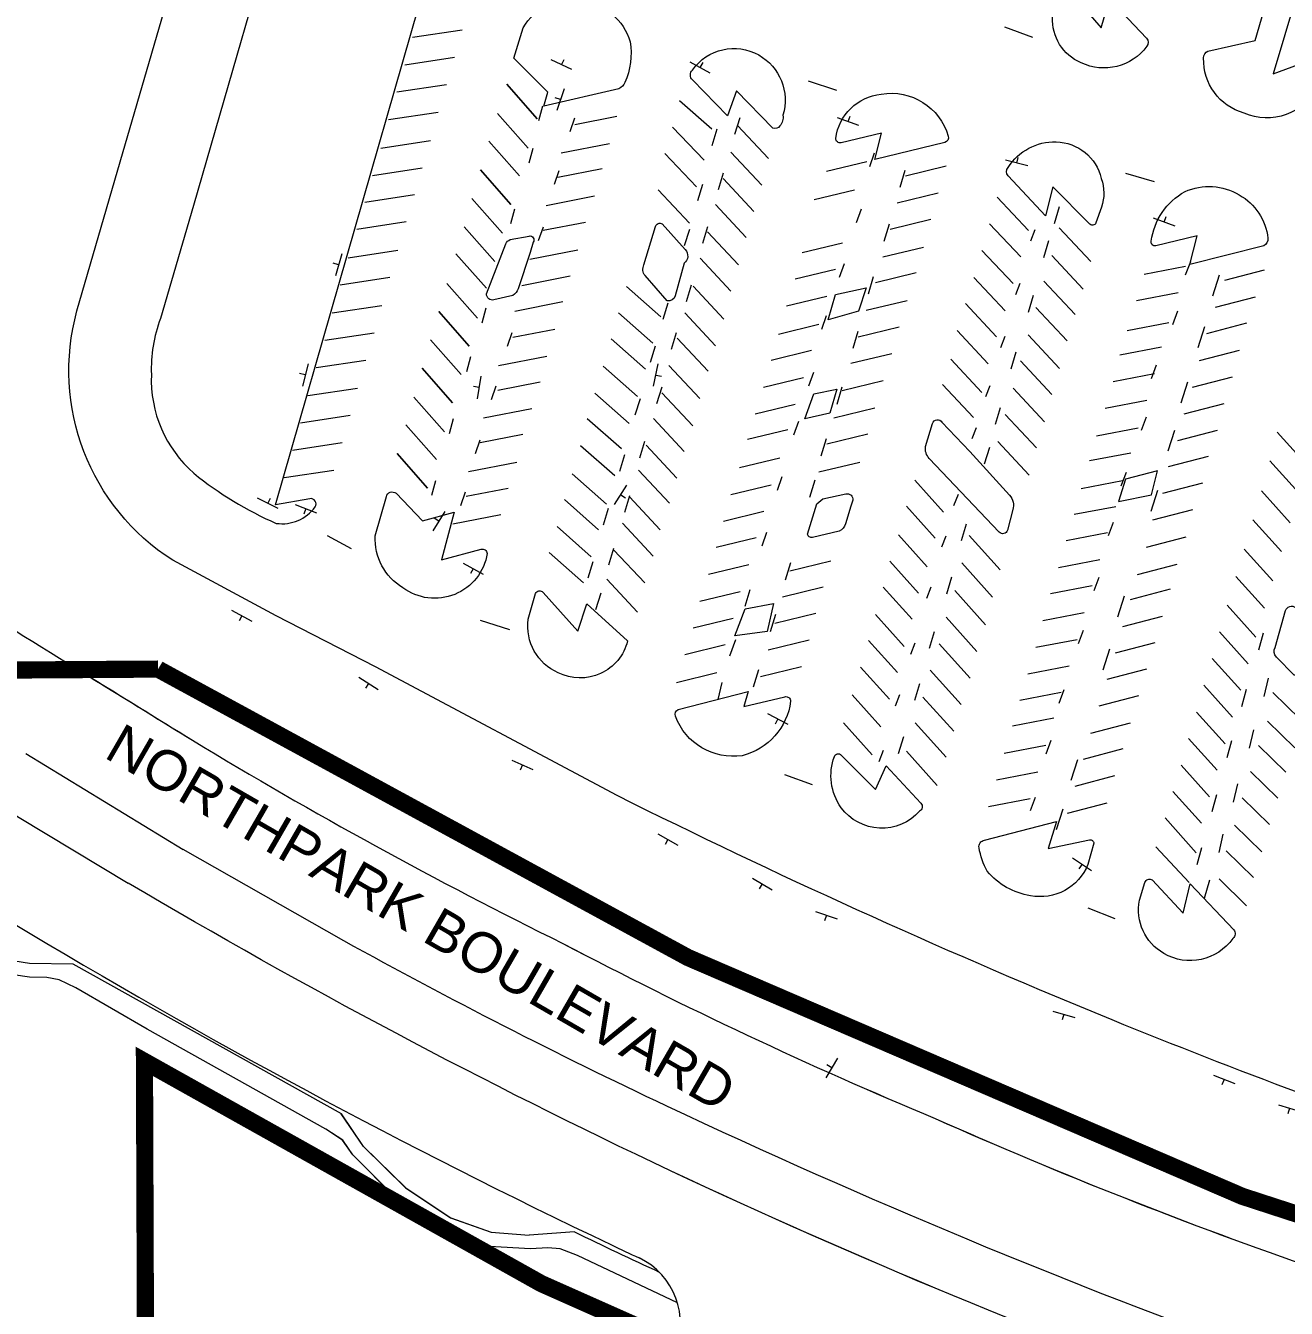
# Model space of a CAD drawing. Header units: feet. Extents: x 6763715 to 6770513, y 1886699 to 1891873.
# Drawn here: x 6765488.8 to 6765929, y 1887739.9 to 1888187.9 of the extents above; entities that cross this region are included whole.
import ezdxf

# ---------------------------------------------------------------- set-up
doc = ezdxf.new("R2010")
doc.units = ezdxf.units.FT
doc.header["$LTSCALE"] = 48
doc.header["$MEASUREMENT"] = 0
doc.linetypes.add('PHANTOM2', pattern=[1.25, 0.625, -0.125, 0.125, -0.125, 0.125, -0.125])
doc.layers.get('0').update_dxf_attribs({"lineweight": 0})
for name, color, linetype, lineweight in [('C-PKNG-STRP', 3, 'Continuous', 0), ('C-PROP', 7, 'PHANTOM2', 0), ('C-ROAD', 5, 'Continuous', 0), ('L-SITE-WALK', 6, 'Continuous', 0)]:
    doc.layers.add(name, color=color, linetype=linetype, lineweight=lineweight)
doc.layers.add('C-ROAD-IDEN', color=7, linetype='Continuous')
doc.styles.get("Standard").update_dxf_attribs({"font": 'arial.ttf'})

# ---------------------------------------------------------------- blocks, each defined once
blk = doc.blocks.new('Campus_Base_Map_NEW$0$S1')
for points in [[(-0.0833, 0), (0.0833, 0)], [(0, 0), (0, -0.0417)]]:
    blk.add_lwpolyline(points)

msp = doc.modelspace()

# ---------------------------------------------------------------- linework, layer by layer
at = {"layer": 'C-PKNG-STRP'}
for points in [[(6765623.85, 1888183.87), (6765641.18, 1888186.49)], [(6765830.6, 1888187.51), (6765840.38, 1888183.9)], [(6765621.16, 1888174.3), (6765638.49, 1888176.92)], [(6765618.46, 1888164.82), (6765635.79, 1888167.44)], [(6765667.44, 1888155.45), (6765656.76, 1888167.54), (6765667.44, 1888155.45), (6765667.44, 1888155.45)], [(6765772.11, 1888165.25), (6765762.17, 1888168.5)], [(6765728.46, 1888151.76), (6765717.13, 1888161.71)], [(6765615.55, 1888155.15), (6765632.89, 1888157.77)], [(6765664.29, 1888145.16), (6765653.61, 1888157.25), (6765664.29, 1888145.16), (6765664.29, 1888145.16)], [(6765667.95, 1888154.76), (6765669.35, 1888159.92)], [(6765678.93, 1888150.93), (6765680.6, 1888155.71)], [(6765680.58, 1888153.45), (6765695.29, 1888156.33)], [(6765725.68, 1888140.91), (6765714.64, 1888152.54)], [(6765736.49, 1888150.07), (6765738.27, 1888155.87)], [(6765737.4, 1888153.01), (6765748.17, 1888141.51)], [(6765728.49, 1888146.13), (6765730.26, 1888151.92)], [(6765612.79, 1888145.18), (6765630.12, 1888147.8)], [(6765661.2, 1888135.49), (6765650.53, 1888147.57), (6765661.2, 1888135.49), (6765661.2, 1888135.49)], [(6765664.56, 1888140.01), (6765665.96, 1888145.18)], [(6765675.85, 1888143.46), (6765692.69, 1888146.76)], [(6765735.09, 1888143.77), (6765745.86, 1888132.26)], [(6765783.56, 1888138.7), (6765785.24, 1888143.48)], [(6765723.07, 1888131.66), (6765712.03, 1888143.28)], [(6765782.53, 1888140.43), (6765768.47, 1888137.01)], [(6765796.01, 1888135.54), (6765810.29, 1888139.01)], [(6765609.92, 1888135.6), (6765627.25, 1888138.23)], [(6765658.26, 1888125.51), (6765647.59, 1888137.6), (6765658.26, 1888125.51), (6765658.26, 1888125.51)], [(6765673.47, 1888132.54), (6765675.15, 1888137.32)], [(6765674.65, 1888135.05), (6765690.14, 1888138.08)], [(6765730.77, 1888130.7), (6765732.54, 1888136.49)], [(6765732.35, 1888134.5), (6765743.12, 1888123)], [(6765794.18, 1888131.51), (6765795.98, 1888137.52)], [(6765882.97, 1888133.41), (6765873.04, 1888136.31)], [(6765720.66, 1888118.97), (6765709.62, 1888130.59)], [(6765723.55, 1888126.83), (6765725.32, 1888132.62)], [(6765778.18, 1888130.49), (6765764.12, 1888127.07)], [(6765607.22, 1888126.34), (6765624.55, 1888128.96)], [(6765655.28, 1888115.45), (6765644.61, 1888127.53), (6765655.28, 1888115.45), (6765655.28, 1888115.45)], [(6765670.57, 1888125.17), (6765687.41, 1888128.47)], [(6765793.14, 1888126.05), (6765807.42, 1888129.52)], [(6765839, 1888116.4), (6765828.09, 1888127.98)], [(6765658.24, 1888118.81), (6765659.64, 1888123.98)], [(6765729.68, 1888125.42), (6765740.45, 1888113.92)], [(6765778.99, 1888119.15), (6765780.66, 1888123.92)], [(6765848.03, 1888118.88), (6765849.8, 1888124.76)], [(6765604.39, 1888116.86), (6765621.72, 1888119.48)], [(6765652.6, 1888105.61), (6765641.92, 1888117.7), (6765652.6, 1888105.61), (6765652.6, 1888105.61)], [(6765667.93, 1888112.87), (6765669.61, 1888117.64)], [(6765669.51, 1888116.47), (6765684.26, 1888119.36)], [(6765718.92, 1888111.11), (6765720.69, 1888116.9)], [(6765725.23, 1888112), (6765727.01, 1888117.79)], [(6765788.65, 1888112.72), (6765790.46, 1888118.73)], [(6765790.65, 1888116.89), (6765804.93, 1888120.36)], [(6765836.34, 1888107.18), (6765825.43, 1888118.77)], [(6765839.84, 1888112.77), (6765841.37, 1888116.7)], [(6765849.76, 1888117.27), (6765860.72, 1888105.56)], [(6765726.9, 1888115.93), (6765737.67, 1888104.43)], [(6765844.37, 1888106.99), (6765846.13, 1888112.87)], [(6765601.45, 1888106.88), (6765618.78, 1888109.5)], [(6765649.72, 1888096.21), (6765639.05, 1888108.3), (6765649.72, 1888096.21), (6765649.72, 1888096.21)], [(6765664.82, 1888106.37), (6765681.66, 1888109.66)], [(6765774.05, 1888112.01), (6765759.98, 1888108.59)], [(6765788.1, 1888107.15), (6765802.38, 1888110.62)], [(6765833.64, 1888097.83), (6765822.73, 1888109.42)], [(6765847.12, 1888107.66), (6765858.07, 1888095.94)], [(6765724.33, 1888106.68), (6765735.1, 1888095.17)], [(6765773.02, 1888100.12), (6765774.7, 1888104.9)], [(6765893.87, 1888103.85), (6765879.38, 1888101.08)], [(6765893.88, 1888100.9), (6765895.65, 1888105.59)], [(6765598.66, 1888097.44), (6765616, 1888100.06)], [(6765662.07, 1888097.23), (6765678.91, 1888100.53)], [(6765771.61, 1888102.76), (6765757.55, 1888099.34)], [(6765783.11, 1888094.28), (6765784.91, 1888100.29)], [(6765785.52, 1888098.24), (6765799.8, 1888101.71)], [(6765830.81, 1888088.39), (6765819.9, 1888099.98)], [(6765844.31, 1888098.75), (6765855.27, 1888087.03)], [(6765903.36, 1888093.58), (6765905.69, 1888100.85)], [(6765907.52, 1888099.06), (6765921.44, 1888102.7)], [(6765646.53, 1888085.83), (6765635.86, 1888097.92), (6765646.53, 1888085.83), (6765646.53, 1888085.83)], [(6765710.62, 1888086.27), (6765698.65, 1888096.85)], [(6765719.54, 1888091.61), (6765721.31, 1888097.4)], [(6765721.86, 1888096.94), (6765732.63, 1888085.44)], [(6765834.61, 1888094.08), (6765836.14, 1888098.01)], [(6765891.25, 1888094.59), (6765876.77, 1888091.82)], [(6765595.85, 1888087.6), (6765613.18, 1888090.22)], [(6765659.57, 1888088.24), (6765676.41, 1888091.54)], [(6765711.4, 1888085.37), (6765713.17, 1888091.16)], [(6765768.6, 1888093.35), (6765754.54, 1888089.93)], [(6765782.35, 1888088.52), (6765796.63, 1888091.99)], [(6765827.88, 1888079.25), (6765816.98, 1888090.84)], [(6765838.98, 1888087.89), (6765840.75, 1888093.77)], [(6765904.3, 1888089.61), (6765918.22, 1888093.24)], [(6765643.72, 1888076.04), (6765633.04, 1888088.12), (6765643.72, 1888076.04), (6765643.72, 1888076.04)], [(6765648.18, 1888084.17), (6765649.58, 1888089.33)], [(6765707.82, 1888077.09), (6765695.85, 1888087.67)], [(6765718.94, 1888087.58), (6765729.71, 1888076.08)], [(6765766.77, 1888081.88), (6765768.45, 1888086.65)], [(6765841.61, 1888089.53), (6765852.56, 1888077.81)], [(6765889.36, 1888083.6), (6765891.13, 1888088.29)], [(6765593.2, 1888078.08), (6765610.53, 1888080.7)], [(6765657.02, 1888075.99), (6765658.7, 1888080.77)], [(6765658.92, 1888079.09), (6765673.63, 1888081.97)], [(6765714.33, 1888074.99), (6765716.1, 1888080.78)], [(6765765.79, 1888083.51), (6765751.72, 1888080.1)], [(6765777.72, 1888075.27), (6765779.52, 1888081.28)], [(6765779.55, 1888079.3), (6765793.83, 1888082.77)], [(6765824.96, 1888069.85), (6765814.06, 1888081.44)], [(6765887.97, 1888084.12), (6765873.49, 1888081.35)], [(6765898.29, 1888075.55), (6765900.62, 1888082.82)], [(6765901.28, 1888080.46), (6765915.2, 1888084.1)], [(6765640.82, 1888066.06), (6765630.14, 1888078.15), (6765640.82, 1888066.06), (6765640.82, 1888066.06)], [(6765705.2, 1888067.92), (6765693.23, 1888078.5)], [(6765716.31, 1888078.76), (6765727.08, 1888067.26)], [(6765829.3, 1888075.51), (6765830.83, 1888079.45)], [(6765838.87, 1888079.96), (6765849.83, 1888068.24)], [(6765642.85, 1888067.19), (6765644.25, 1888072.36)], [(6765653.92, 1888069.23), (6765670.76, 1888072.53)], [(6765706.97, 1888070.36), (6765708.74, 1888076.15)], [(6765763.25, 1888074.43), (6765749.19, 1888071.02)], [(6765776.94, 1888070), (6765791.22, 1888073.47)], [(6765832.96, 1888068.11), (6765834.73, 1888073.99)], [(6765885.42, 1888075.66), (6765870.94, 1888072.89)], [(6765898.76, 1888070.99), (6765912.68, 1888074.62)], [(6765590.2, 1888068.5), (6765607.53, 1888071.12)], [(6765637.87, 1888056.26), (6765627.2, 1888068.35), (6765637.87, 1888056.26), (6765637.87, 1888056.26)], [(6765702.42, 1888058.43), (6765690.45, 1888069.01)], [(6765713.44, 1888069.23), (6765724.21, 1888057.73)], [(6765822.73, 1888059.81), (6765811.82, 1888071.4)], [(6765836.21, 1888070.83), (6765847.16, 1888059.11)], [(6765881.98, 1888064.74), (6765883.75, 1888069.43)], [(6765653.62, 1888060.68), (6765668.44, 1888063.59)], [(6765760.47, 1888064.99), (6765746.41, 1888061.57)], [(6765762.33, 1888062.15), (6765764.01, 1888066.93)], [(6765773.94, 1888060.5), (6765788.22, 1888063.98)], [(6765883.02, 1888066.36), (6765868.54, 1888063.59)], [(6765892.34, 1888056.26), (6765894.67, 1888063.53)], [(6765896.32, 1888061.69), (6765910.24, 1888065.33)], [(6765587.34, 1888058.74), (6765604.67, 1888061.37)], [(6765651.44, 1888057.42), (6765653.12, 1888062.19)], [(6765699.5, 1888048.99), (6765687.53, 1888059.57)], [(6765709.25, 1888055.99), (6765711.02, 1888061.79)], [(6765710.97, 1888059.71), (6765721.74, 1888048.21)], [(6765819.83, 1888051.03), (6765808.93, 1888062.61)], [(6765824.1, 1888058.36), (6765825.64, 1888062.3)], [(6765833.6, 1888061.31), (6765844.56, 1888049.59)], [(6765635.02, 1888046.12), (6765624.35, 1888058.2), (6765635.02, 1888046.12), (6765635.02, 1888046.12)], [(6765648.72, 1888050.98), (6765665.57, 1888054.27)], [(6765701.69, 1888051.98), (6765703.46, 1888057.77)], [(6765757.55, 1888055.64), (6765743.49, 1888052.22)], [(6765771.02, 1888051.01), (6765785.3, 1888054.49)], [(6765827.45, 1888048.75), (6765829.22, 1888054.63)], [(6765880.28, 1888057.06), (6765865.8, 1888054.28)], [(6765893.4, 1888052.34), (6765907.32, 1888055.97)], [(6765584.73, 1888049.22), (6765602.06, 1888051.84)], [(6765636.76, 1888045.52), (6765638.16, 1888050.68)], [(6765696.88, 1888040.08), (6765684.91, 1888050.66)], [(6765708.03, 1888050.71), (6765718.8, 1888039.2)], [(6765830.81, 1888052.17), (6765841.76, 1888040.46)], [(6765878.45, 1888046.68), (6765880.22, 1888051.37)], [(6765632.25, 1888036.41), (6765621.57, 1888048.5), (6765632.25, 1888036.41), (6765632.25, 1888036.41)], [(6765647.52, 1888042.29), (6765662.46, 1888045.22)], [(6765754.96, 1888046.77), (6765740.9, 1888043.36)], [(6765768.58, 1888041.85), (6765782.86, 1888045.32)], [(6765819.35, 1888043.7), (6765820.88, 1888047.63)], [(6765877.28, 1888047.39), (6765862.8, 1888044.61)], [(6765887.75, 1888039.44), (6765890.08, 1888046.71)], [(6765891.1, 1888043.04), (6765905.02, 1888046.68)], [(6765935.8, 1888034.84), (6765925.8, 1888045.94)], [(6765581.95, 1888039.69), (6765599.28, 1888042.31)], [(6765645.83, 1888038.53), (6765647.51, 1888043.31)], [(6765694.53, 1888030.66), (6765682.56, 1888041.24)], [(6765703.29, 1888037.05), (6765705.06, 1888042.85)], [(6765705.42, 1888041.41), (6765716.19, 1888029.9)], [(6765766.62, 1888037.68), (6765768.42, 1888043.7)], [(6765823.68, 1888034.87), (6765825.45, 1888040.75)], [(6765828.29, 1888042.7), (6765839.24, 1888030.98)], [(6765629.17, 1888026.43), (6765618.5, 1888038.52), (6765629.17, 1888026.43), (6765629.17, 1888026.43)], [(6765696.23, 1888032.35), (6765698, 1888038.14)], [(6765752.19, 1888036.89), (6765738.13, 1888033.47)], [(6765874.74, 1888038.66), (6765860.25, 1888035.89)], [(6765887.95, 1888033.99), (6765901.87, 1888037.62)], [(6765933.3, 1888024.84), (6765923.3, 1888035.93)], [(6765579.04, 1888030.12), (6765596.37, 1888032.74)], [(6765643.41, 1888032.23), (6765660.26, 1888035.53)], [(6765691.58, 1888020.86), (6765679.61, 1888031.44)], [(6765702.83, 1888032.63), (6765713.6, 1888021.13)], [(6765765.76, 1888032.06), (6765780.04, 1888035.53)], [(6765871.41, 1888027.26), (6765873.17, 1888031.95)], [(6765630.59, 1888023.97), (6765631.98, 1888029.13)], [(6765749.1, 1888027.44), (6765735.04, 1888024.02)], [(6765751.32, 1888025.67), (6765753, 1888030.45)], [(6765762.69, 1888023.27), (6765764.5, 1888029.28)], [(6765809.36, 1888018.05), (6765799.3, 1888029.22)], [(6765871.87, 1888029), (6765857.39, 1888026.22)], [(6765885.91, 1888024.62), (6765899.83, 1888028.25)], [(6765640.72, 1888020.29), (6765642.4, 1888025.06)], [(6765642.58, 1888023.56), (6765657.28, 1888026.44)], [(6765697.99, 1888018.01), (6765699.76, 1888023.8)], [(6765699.6, 1888023.35), (6765710.37, 1888011.85)], [(6765812.98, 1888020.34), (6765814.51, 1888024.27)], [(6765881.82, 1888018.39), (6765884.15, 1888025.65)], [(6765930.38, 1888014.34), (6765920.37, 1888025.43)], [(6765688.87, 1888011.86), (6765676.9, 1888022.44)], [(6765690.61, 1888013.64), (6765692.38, 1888019.43)], [(6765746.57, 1888018.23), (6765732.51, 1888014.81)], [(6765806.43, 1888008.91), (6765796.38, 1888020.08)], [(6765869.47, 1888019.92), (6765854.99, 1888017.15)], [(6765882.46, 1888015.28), (6765896.38, 1888018.92)], [(6765637.91, 1888013.93), (6765654.75, 1888017.23)], [(6765697.16, 1888014.14), (6765707.93, 1888002.64)], [(6765815.62, 1888008.1), (6765817.39, 1888013.98)], [(6765866.97, 1888009.83), (6765868.74, 1888014.52)], [(6765927.35, 1888004.27), (6765917.35, 1888015.36)], [(6765594.05, 1888009.87), (6765602.5, 1888005.33)], [(6765686.31, 1888002.38), (6765674.34, 1888012.96)], [(6765743.95, 1888009.1), (6765729.89, 1888005.68)], [(6765746, 1888006.23), (6765747.67, 1888011)], [(6765803.62, 1887998.94), (6765793.57, 1888010.11)], [(6765808.74, 1888005.86), (6765810.27, 1888009.8)], [(6765818.33, 1888009.87), (6765829.12, 1887997.88)], [(6765866.59, 1888010.79), (6765852.1, 1888008.01)], [(6765880.16, 1888005.82), (6765894.08, 1888009.45)], [(6765692.44, 1887999.65), (6765694.21, 1888005.45)], [(6765694.19, 1888004.78), (6765704.97, 1887993.28)], [(6765924.33, 1887994.03), (6765914.33, 1888005.12)], [(6765683.55, 1887993.38), (6765671.58, 1888003.96)], [(6765685.17, 1887995.03), (6765686.94, 1888000.82)], [(6765754.18, 1887994.36), (6765755.99, 1888000.38)], [(6765755.7, 1887997.5), (6765769.98, 1888000.97)], [(6765800.61, 1887989.71), (6765790.55, 1888000.88)], [(6765815.69, 1888000.3), (6765826.47, 1887988.31)], [(6765863.93, 1888001.39), (6765849.45, 1887998.62)], [(6765741.34, 1887999.67), (6765727.28, 1887996.25)], [(6765877.03, 1887996.23), (6765890.95, 1887999.86)], [(6765691.7, 1887994.65), (6765702.47, 1887983.14)], [(6765753.07, 1887988.46), (6765767.35, 1887991.94)], [(6765798.34, 1887980.64), (6765788.28, 1887991.82)], [(6765803.53, 1887988.01), (6765805.06, 1887991.94)], [(6765810.44, 1887989.54), (6765812.21, 1887995.42)], [(6765861.18, 1887992.31), (6765846.7, 1887989.53)], [(6765861.9, 1887990.66), (6765863.67, 1887995.35)], [(6765874.66, 1887987.55), (6765888.58, 1887991.19)], [(6765921.38, 1887984.45), (6765911.37, 1887995.54)], [(6765687.94, 1887984.03), (6765689.72, 1887989.82)], [(6765738.3, 1887990.17), (6765724.23, 1887986.76)], [(6765740.02, 1887985.21), (6765741.83, 1887991.05)], [(6765813.22, 1887990.69), (6765824, 1887978.71)], [(6765870.21, 1887981.49), (6765872.54, 1887988.75)], [(6765748.93, 1887976.33), (6765750.74, 1887982.34)], [(6765750.46, 1887979.25), (6765764.74, 1887982.72)], [(6765795.6, 1887971.11), (6765785.55, 1887982.29)], [(6765858.44, 1887982.87), (6765843.96, 1887980.09)], [(6765918.44, 1887974.39), (6765908.43, 1887985.48)], [(6765647.51, 1887980.27), (6765657.75, 1887977.07)], [(6765735.9, 1887980.92), (6765721.84, 1887977.51)], [(6765810.21, 1887981.29), (6765821, 1887969.3)], [(6765871.92, 1887978.07), (6765885.84, 1887981.7)], [(6765734.7, 1887967.8), (6765736.79, 1887973.51)], [(6765748.11, 1887969.91), (6765762.39, 1887973.38)], [(6765793.2, 1887961.99), (6765783.15, 1887973.17)], [(6765804.44, 1887970.46), (6765806.2, 1887976.34)], [(6765856.05, 1887973.48), (6765841.56, 1887970.71)], [(6765856.49, 1887972.13), (6765858.26, 1887976.82)], [(6765915.74, 1887965.08), (6765905.73, 1887976.17)], [(6765919.48, 1887969.89), (6765921.12, 1887975.89)], [(6765733.07, 1887971.66), (6765719, 1887968.24)], [(6765797.9, 1887968.42), (6765799.43, 1887972.35)], [(6765807.81, 1887972.04), (6765818.6, 1887960.05)], [(6765865.06, 1887962.97), (6765867.4, 1887970.24)], [(6765869.34, 1887968.86), (6765883.26, 1887972.49)], [(6765853.26, 1887964.22), (6765838.77, 1887961.45)], [(6765913.12, 1887955.82), (6765903.12, 1887966.91)], [(6765730.16, 1887961.86), (6765716.1, 1887958.44)], [(6765742.98, 1887957.04), (6765744.79, 1887963.05)], [(6765745.41, 1887960.61), (6765759.69, 1887964.08)], [(6765790.41, 1887952.68), (6765780.36, 1887963.86)], [(6765804.71, 1887962.85), (6765815.5, 1887950.86)], [(6765866.42, 1887959.72), (6765880.34, 1887963.35)], [(6765921.35, 1887953.65), (6765922.84, 1887960.05)], [(6765730.59, 1887952.54), (6765732, 1887958.53)], [(6765799.28, 1887952.34), (6765801.05, 1887958.22)], [(6765849.71, 1887951.36), (6765851.48, 1887956.05)], [(6765910.29, 1887946.47), (6765900.28, 1887957.56)], [(6765913.55, 1887950.15), (6765915.18, 1887956.16)], [(6765787.46, 1887943.02), (6765777.4, 1887954.19)], [(6765792.52, 1887950.42), (6765794.05, 1887954.36)], [(6765802.15, 1887953.46), (6765812.93, 1887941.47)], [(6765850.42, 1887955.04), (6765835.94, 1887952.27)], [(6765863.63, 1887950.32), (6765877.55, 1887953.96)], [(6765924.3, 1887955.04), (6765933.85, 1887945.69)], [(6765907.73, 1887937.08), (6765897.72, 1887948.17)], [(6765784.42, 1887933.3), (6765774.36, 1887944.48)], [(6765799.44, 1887944.38), (6765810.22, 1887932.39)], [(6765847.88, 1887946.01), (6765833.4, 1887943.23)], [(6765860.76, 1887940.83), (6765874.68, 1887944.47)], [(6765916.15, 1887935.58), (6765917.64, 1887941.98)], [(6765922.5, 1887945.06), (6765932.05, 1887935.72)], [(6765793.65, 1887933.77), (6765795.42, 1887939.65)], [(6765845.16, 1887933.66), (6765846.93, 1887938.35)], [(6765904.89, 1887927.86), (6765894.88, 1887938.95)], [(6765908.43, 1887932.3), (6765910.06, 1887938.31)], [(6765786.88, 1887930.92), (6765788.42, 1887934.86)], [(6765796.36, 1887934.57), (6765807.14, 1887922.58)], [(6765845.01, 1887936.47), (6765830.53, 1887933.7)], [(6765858.18, 1887931.8), (6765872.1, 1887935.43)], [(6765919.38, 1887936.53), (6765928.92, 1887927.19)], [(6765853.86, 1887924.42), (6765856.2, 1887931.68)], [(6765902.27, 1887918.6), (6765892.27, 1887929.69)], [(6765753.74, 1887926.37), (6765763.48, 1887922.85)], [(6765842.27, 1887927.17), (6765827.78, 1887924.39)], [(6765855.26, 1887922.35), (6765869.18, 1887925.99)], [(6765916.49, 1887927.48), (6765926.04, 1887918.14)], [(6765899.39, 1887909.37), (6765889.39, 1887920.46)], [(6765903.12, 1887913.43), (6765904.75, 1887919.44)], [(6765910.62, 1887916.74), (6765912.11, 1887923.14)], [(6765839.56, 1887917.86), (6765825.08, 1887915.09)], [(6765839.67, 1887913.77), (6765841.44, 1887918.46)], [(6765852.57, 1887912.83), (6765866.49, 1887916.46)], [(6765913.65, 1887918.26), (6765923.2, 1887908.92)], [(6765848.76, 1887907.18), (6765851.1, 1887914.45)], [(6765897.52, 1887899.04), (6765886.68, 1887911.29)], [(6765910.96, 1887908.74), (6765920.51, 1887899.39)], [(6765905.53, 1887899.16), (6765907.02, 1887905.55)], [(6765895.12, 1887888.73), (6765883.52, 1887901.13)], [(6765897.89, 1887894.91), (6765899.52, 1887900.92)], [(6765908.07, 1887899.73), (6765917.62, 1887890.39)], [(6765900.48, 1887883.2), (6765902.32, 1887889.57)], [(6765905.56, 1887889.9), (6765915.11, 1887880.56)], [(6765859.72, 1887879.82), (6765869.19, 1887876.11)]]:
    msp.add_lwpolyline(points, dxfattribs=at)
at = {"layer": 'C-PROP', "ltscale": 0.02, "const_width": 6, "elevation": -178.8}
msp.add_lwpolyline([(6769012.67, 1888295.37, 0.136105), (6767938.83, 1887977.76, -0.282387), (6765535.01, 1887963.21), (6765125.2, 1887960.53), (6765008.26, 1888061.18), (6763829.05, 1890965.33), (6763828.78, 1890985.96), (6763983.43, 1891051.43), (6764153.83, 1890819.55), (6764199.85, 1890842), (6764151.8, 1891122.84, -0.016472), (6764351.86, 1891197.56, -0.000343), (6765614.04, 1891619.04, -0.151573), (6766084.72, 1891639.02, -0.00004), (6767109.8, 1891365.37), (6767424.22, 1891242.17)], format="xyb", dxfattribs=at)
at = {"layer": 'C-PROP', "ltscale": 0.02, "const_width": 6}
msp.add_lwpolyline([(6766581.75, 1887515.1), (6766402.15, 1887527.21), (6766290.63, 1887543.71), (6766219.71, 1887558.42), (6766128.04, 1887578.56), (6766034.81, 1887604.86), (6765967.01, 1887627.15), (6765788.41, 1887697.74), (6765709.01, 1887730.73), (6765668.87, 1887748.57), (6765530.26, 1887826.18), (6765531.07, 1887611.64), (6766587.36, 1886705.5)], close=True, dxfattribs=at)
at = {"layer": 'C-ROAD'}
for points in [[(6765924.46, 1888171.14), (6765939.9, 1888176.76, -0.497944), (6765942.6, 1888175.01), (6765939.86, 1888166.72, -0.404865), (6765914.3, 1888157.42, -0.345678), (6765900.16, 1888176.64, -0.26607), (6765901.66, 1888179.07), (6765918.18, 1888182.8), (6765985.05, 1888412.12), (6766004.82, 1888482.71), (6765990.62, 1888478.23, -0.508801), (6765988.62, 1888479.7), (6765992.71, 1888494.47, -0.353346), (6766011.89, 1888506.32, -0.267462), (6766032.16, 1888493.92, -0.165127), (6766032.63, 1888482.4), (6766030.47, 1888475.1, -0.235103), (6766028.31, 1888472.77), (6766013.79, 1888469.69)], [(6765867.34, 1888197.34), (6765880.26, 1888183.58, -0.392756), (6765880.28, 1888180.72, -0.361231), (6765857.36, 1888175, -0.317181), (6765847.44, 1888190.94, -0.082992), (6765849.92, 1888201.47, -0.609028), (6765851.94, 1888201.63), (6765864.4, 1888187.15)], [(6765682.96, 1888196.19, -0.309942), (6765699.9, 1888182.31, -0.147952), (6765698, 1888168.06, -0.168043), (6765695.96, 1888165.91), (6765669.7, 1888159.81), (6765671.15, 1888164.75), (6765659.23, 1888176.56), (6765662.5, 1888187.12, -0.334341)], [(6765733.88, 1888156.46), (6765721.62, 1888168.96, -0.41677), (6765721.67, 1888172.44, -0.385171), (6765744.79, 1888177.69, -0.352204), (6765753.22, 1888156.63, -0.215825), (6765752.21, 1888152.89, -0.31408), (6765749.68, 1888152.18), (6765737.05, 1888165.16)], [(6765787.67, 1888150.44), (6765773.57, 1888147.06, -0.48751), (6765771.66, 1888148.58, -0.343437), (6765787.57, 1888164.05, -0.382649), (6765810.98, 1888149.3, -0.408528), (6765809.78, 1888147.1), (6765785.28, 1888141.19)], [(6765847.52, 1888131.64), (6765844.98, 1888121.55), (6765831.88, 1888135.43, -0.402243), (6765831.9, 1888138.39, -0.269256), (6765848.67, 1888147.32, -0.345139), (6765864.42, 1888134.55, -0.165374), (6765864.52, 1888124.59), (6765862.56, 1888119.1, -0.638287), (6765860.19, 1888118.89)], [(6765897.93, 1888114.53), (6765883.51, 1888111.05, -0.554594), (6765881.87, 1888112.67, -0.238192), (6765893.66, 1888129.97, -0.24745), (6765912.61, 1888128.81, -0.246223), (6765922.59, 1888113.66, -0.312822), (6765921.14, 1888111.06), (6765895.38, 1888104.57)], [(6765664.91, 1888108.66), (6765660.75, 1888096, -0.179976), (6765658.93, 1888093.73), (6765652.29, 1888092.16, -0.486101), (6765649.71, 1888094.23), (6765656.47, 1888111.7, -0.207391), (6765657.96, 1888113.21), (6765664.57, 1888114.46, -0.649921), (6765666.06, 1888112.31)], [(6765818.46, 1888039.21), (6765832.36, 1888023.9, -0.256367), (6765833.56, 1888018.92), (6765831.62, 1888011.72, -0.595382), (6765828.78, 1888011.04), (6765804.36, 1888036.81, -0.226406), (6765803.02, 1888040.94), (6765805.5, 1888049.01, -0.642932), (6765808.79, 1888049.44)], [(6765638.38, 1888018.04), (6765634.01, 1888001.41), (6765647.88, 1888005.04, -0.456309), (6765649.96, 1888003.62, -0.565212), (6765620.53, 1887991.62, -0.280337), (6765610.88, 1888009.73), (6765614.74, 1888023.48, -0.522037), (6765618.14, 1888024.66), (6765627.39, 1888014.96)], [(6765776.99, 1888020.13), (6765775.14, 1888013.98, -0.218178), (6765772.9, 1888011.43), (6765763.55, 1888009.2, -0.432285), (6765761.84, 1888010.33), (6765765.11, 1888020.89), (6765767.2, 1888022.72), (6765775.2, 1888024.43, -0.507963), (6765777.71, 1888022.18)], [(6765684.7, 1887986.02), (6765699.01, 1887973.02, -0.479078), (6765674.74, 1887961.92, -0.333728), (6765664.28, 1887980.61), (6765666.86, 1887989.56, -0.637755), (6765669.45, 1887989.96), (6765681.61, 1887976.48)], [(6765936.97, 1887971.27), (6765934.72, 1887962.95, -0.393232), (6765931.79, 1887961.13), (6765925.57, 1887967.42, -0.331192), (6765925.09, 1887970.8), (6765928.77, 1887983.62, -0.537855), (6765932.25, 1887984.71), (6765937.23, 1887978.64, -0.238106), (6765938.12, 1887974.62)], [(6765741.15, 1887955.43), (6765739.53, 1887950.13), (6765753.95, 1887953.56, -0.480953), (6765755.94, 1887952, -0.309223), (6765739.05, 1887932.97, -0.354673), (6765715.69, 1887946.75, -0.39504), (6765716.66, 1887949.08)], [(6765789.27, 1887929.47), (6765801.42, 1887916.34, -0.49171), (6765800.95, 1887913.55, -0.477189), (6765773.59, 1887914.8, -0.248595), (6765771.22, 1887932.69, -0.557119), (6765773.63, 1887933.17), (6765785.61, 1887921.14)], [(6765848.79, 1887910), (6765845.92, 1887900.51), (6765860.31, 1887903.59, -0.469628), (6765861.8, 1887902.41), (6765859.78, 1887894.98, -0.359952), (6765839.65, 1887884.07, -0.185258), (6765824.62, 1887892.6, -0.083329), (6765821.73, 1887900.78, -0.416565), (6765823.61, 1887903.45)], [(6765895.41, 1887888.17), (6765910.66, 1887872.16, -0.465195), (6765910.33, 1887869.15, -0.392358), (6765886.24, 1887863.91, -0.323871), (6765877.77, 1887882.51), (6765879.66, 1887888.65, -0.495131), (6765882.18, 1887889.58), (6765893.05, 1887877.95)]]:
    msp.add_lwpolyline(points, format="xyb", close=True, dxfattribs=at)
for points in [[(6766223.66, 1887728.37, -0.001944), (6766133.76, 1887750.88, -0.020702), (6765995.34, 1887793.25, -0.015967), (6765864.21, 1887842.32, -0.018056), (6765695.37, 1887919.01), (6765611, 1887964.05), (6765576.25, 1887981.86), (6765540.13, 1888001.21, -0.328663), (6765506.7, 1888088.28), (6765521.77, 1888140.33), (6765538.81, 1888198.84), (6765553.2, 1888247.78, 0.172155), (6765550.43, 1888279.09, 0.134174), (6765531.06, 1888301.69, 0.395274), (6765498.85, 1888295.76), (6765486.43, 1888277.56, -0.030191)], [(6765581.94, 1888244.9), (6765547.43, 1888125.18), (6765535.83, 1888085.64, 0.100456), (6765532.7, 1888066.14, 0.228708), (6765547.53, 1888031.61, 0.069142), (6765576.32, 1888014.11, 0.280954), (6765589.85, 1888019.89, 0.280954)], [(6765589.85, 1888019.89, 0.67889), (6765588.07, 1888022.73), (6765576.04, 1888020.53), (6765626.05, 1888194.74)], [(6765718.75, 1888104.93), (6765715.6, 1888093.54, -0.394763), (6765712.84, 1888091.85), (6765705.12, 1888100.65, -0.316841), (6765704.72, 1888104.38), (6765708.68, 1888117.74, -0.494795), (6765711.11, 1888118.67), (6765719.15, 1888109.71, -0.431385), (6765718.75, 1888104.93, 5.340379)], [(6765447.89, 1887999.66, 0.000396), (6765547.09, 1887938.33, 0.021761), (6765676.41, 1887867.39, 0.022321), (6765806.44, 1887806.25, 0.021252), (6765939.95, 1887753.57, 0.01175), (6766067.6, 1887711.64, 0.015106), (6766210.85, 1887674.51), (6766291.74, 1887657.67)], [(6765924.43, 1887722.52, -0.023242), (6765712.68, 1887810.59, -0.016211), (6765599.95, 1887868.27), (6765543.76, 1887900.23)], [(6765713.99, 1887787.97, -0.023254), (6765524.58, 1887888.48, 35.316495)], [(6765913.12, 1887705.47, -0.023154), (6765713.96, 1887787.98, -4.481532)], [(6765913.14, 1887705.46, -0.023154), (6765713.99, 1887787.97, -4.481532)]]:
    msp.add_lwpolyline(points, format="xyb", dxfattribs=at)
for points in [[(6765782.33, 1888096.32), (6765779.63, 1888088.16), (6765769.03, 1888085.22), (6765771.57, 1888094.03)], [(6765772.02, 1888061.01), (6765769.64, 1888052.59), (6765760.86, 1888050.65), (6765763.98, 1888059.31)], [(6765884.04, 1888032.48), (6765872.91, 1888029.56), (6765870.42, 1888021.72), (6765881.92, 1888024.03)], [(6765749.9, 1887986.15), (6765747.74, 1887976.38), (6765736.43, 1887974.82), (6765740.05, 1887984.29)]]:
    msp.add_lwpolyline(points, close=True, dxfattribs=at)
for points in [[(6765772.17, 1888055.77), (6765773.98, 1888061.78)], [(6765757.1, 1888045.05), (6765758.77, 1888049.82)], [(6765488.78, 1887933.68), (6765543.76, 1887900.23)], [(6765477.04, 1887917.5), (6765486.48, 1887911.37), (6765524.58, 1887888.48)]]:
    msp.add_lwpolyline(points, dxfattribs=at)
at = {"layer": 'C-ROAD', "lineweight": 0}
for centre, radius, start, end in [((6804231.86, 1950615.9), 73654.53, 238.282303, 238.3169939), ((6766724.69, 1889930.88), 2401.5, 238.87651, 244.56689), ((6766425.83, 1889292.43), 1610.08, 242.26047, 247.37521), ((6766492.66, 1889349.79), 1689.21, 246.0304, 250.90036), ((6766492.65, 1889349.71), 1689.13, 246.0304, 250.90036), ((6766724.71, 1889930.98), 2401.61, 244.56689, 244.82226), ((6765692.44, 1887734.95), 24.94, 335.266, 64.9688)]:
    msp.add_arc(centre, radius, start, end, dxfattribs=at)
at = {"layer": 'L-SITE-WALK', "lineweight": 0}
for p, q in [((6765490.15, 1887855.56), (6765475.91, 1887857.63)), ((6765496.21, 1887855.47), (6765490.15, 1887855.56)), ((6765500.49, 1887854.72), (6765496.21, 1887855.47)), ((6765506.32, 1887851.87), (6765500.49, 1887854.72)), ((6765531.26, 1887837.43), (6765506.32, 1887851.87)), ((6765593.58, 1887802.57), (6765531.22, 1887837.44)), ((6765593.61, 1887802.57), (6765531.26, 1887837.43)), ((6765606.75, 1887796.51), (6765599.02, 1887807.83)), ((6765606.79, 1887796.5), (6765599.06, 1887807.82)), ((6765599.45, 1887798.73), (6765593.58, 1887802.57)), ((6765599.49, 1887798.72), (6765593.61, 1887802.57)), ((6765603, 1887793.54), (6765599.45, 1887798.73)), ((6765603.03, 1887793.53), (6765599.49, 1887798.72)), ((6765606.75, 1887796.51), (6765621.45, 1887782.01)), ((6765606.79, 1887796.5), (6765621.49, 1887782)), ((6765617.96, 1887778.56), (6765603, 1887793.54)), ((6765618, 1887778.56), (6765603.03, 1887793.53)), ((6765621.45, 1887782.01), (6765637.17, 1887771.55)), ((6765621.49, 1887782), (6765637.21, 1887771.54)), ((6765634.97, 1887767.19), (6765617.96, 1887778.56)), ((6765635, 1887767.19), (6765618, 1887778.56)), ((6765650.77, 1887761.59), (6765635, 1887767.19)), ((6765637.17, 1887771.55), (6765651.29, 1887766.51)), ((6765637.21, 1887771.54), (6765651.32, 1887766.5)), ((6765651.32, 1887766.5), (6765664.64, 1887765.54)), ((6765680.46, 1887766.62), (6765664.64, 1887765.54)), ((6765665.13, 1887760.7), (6765650.77, 1887761.59)), ((6765671.14, 1887761.12), (6765665.09, 1887760.71)), ((6765671.17, 1887761.11), (6765665.13, 1887760.7)), ((6765675.49, 1887760.72), (6765671.17, 1887761.11)), ((6765681.54, 1887758.36), (6765675.49, 1887760.72)), ((6765716.41, 1887741.83), (6765681.54, 1887758.36))]:
    msp.add_line(p, q, dxfattribs=at)
msp.add_lwpolyline([(6765599.06, 1887807.82), (6765505.38, 1887860.2), (6765490.07, 1887860.42), (6765476.87, 1887862.47), (6765463.22, 1887868.66), (6765448.41, 1887880.38), (6765434.95, 1887896.03), (6765428.5, 1887907.4, -0.006565), (6765376.5, 1887941.65), (6765372.32, 1887935.49), (6765352.9, 1887946.09), (6765323.48, 1887963.64), (6765309.5, 1887980.91), (6765300.79, 1887995.15)], format="xyb", dxfattribs=at)
msp.add_arc((6766724.69, 1889930.88), 2403, 244.24326, 245.02464, dxfattribs=at)

# ---------------------------------------------------------------- block references
at = {"layer": 'C-PKNG-STRP'}
for p, xscale, yscale, zscale, rotation in [((6765675.96, 1888174.31), 48.00000000000001, 48.00000000000001, 48.00000000000001, 154.5288669497363), ((6765724.37, 1888173.29), 48.00000000000012, 48.00000000000012, 48.00000000000012, 151.1179219920912), ((6765675.57, 1888162.09), 47.99999999999979, 47.99999999999979, 47.99999999999979, 251.7801179587764), ((6765776.03, 1888154.42), 47.99999999999996, 47.99999999999996, 47.99999999999996, 160.4918868314089), ((6765834.88, 1888139.95), 48.00000000000022, 48.00000000000022, 48.00000000000022, 165.2706595942117), ((6765886.43, 1888119.35), 47.99999999999997, 47.99999999999997, 47.99999999999997, 159.5332249752859), ((6765598.06, 1888104.38), 47.99999999999993, 47.99999999999993, 47.99999999999993, 253.9157219890993), ((6765586.41, 1888065.94), 47.9999999999998, 47.9999999999998, 47.9999999999998, 255.9373397424059), ((6765708.89, 1888065.89), 47.99999999999998, 47.99999999999998, 47.99999999999998, 78.51124413261019), ((6765647.11, 1888061.58), 47.99999999999985, 47.99999999999985, 47.99999999999985, 260.2286743498877), ((6765696.58, 1888024.08), 47.99999999999999, 47.99999999999999, 47.99999999999999, 57.9301784503302), ((6765573.37, 1888021.1), 47.99999999999978, 47.99999999999978, 47.99999999999978, 153.6387498974324), ((6765586.61, 1888019.24), 47.99999999999996, 47.99999999999996, 47.99999999999996, 339.092961717585), ((6765633.12, 1888014.9), 48, 48, 48, 238.3916109931475), ((6765645.09, 1887998.28), 47.99999999999997, 47.99999999999997, 47.99999999999997, 330.4741762746373), ((6765564.23, 1887981.86), 47.99999999999995, 47.99999999999995, 47.99999999999995, 331.7495034247066), ((6765608.48, 1887958.23), 47.99999999999995, 47.99999999999995, 47.99999999999995, 327.8266750278329), ((6765751.45, 1887945.8), 47.99999999999996, 47.99999999999996, 47.99999999999996, 332.5038398397086), ((6765662.25, 1887929.74), 48, 48, 48, 336.1134367923017), ((6765713.07, 1887903.7), 47.99999999999999, 47.99999999999999, 47.99999999999999, 331.117921988356), ((6765857.71, 1887895.08), 47.99999999999999, 47.99999999999999, 47.99999999999999, 326.8929353899585), ((6765746.01, 1887888.16), 47.99999999999994, 47.99999999999994, 47.99999999999994, 328.8202497280277), ((6765768.44, 1887877.21), 47.99999999999995, 47.99999999999995, 47.99999999999995, 341.3561196536347), ((6765851.33, 1887842.64), 47.99999999999991, 47.99999999999991, 47.99999999999991, 343.3943270129916), ((6765770.29, 1887823.93), 48.00000000000001, 48.00000000000001, 48.00000000000001, 239.176436), ((6765770.29, 1887823.93), 47.9999999999998, 47.9999999999998, 47.9999999999998, 239.1764355971697), ((6765907.31, 1887819.92), 48, 48, 48, 338.5294148456259), ((6765930.19, 1887809.83), 47.99999999999998, 47.99999999999998, 47.99999999999998, 342.9881865177768)]:
    msp.add_blockref('Campus_Base_Map_NEW$0$S1', p, dxfattribs=dict(at, xscale=xscale, yscale=yscale, zscale=zscale, rotation=rotation))

# ---------------------------------------------------------------- texts
at = {"layer": 'C-ROAD-IDEN'}
msp.add_text('NORTHPARK BOULEVARD', height=14, rotation=330, dxfattribs=at).set_placement((6765515.69, 1887932.59))

doc.saveas('drawing.dxf')
